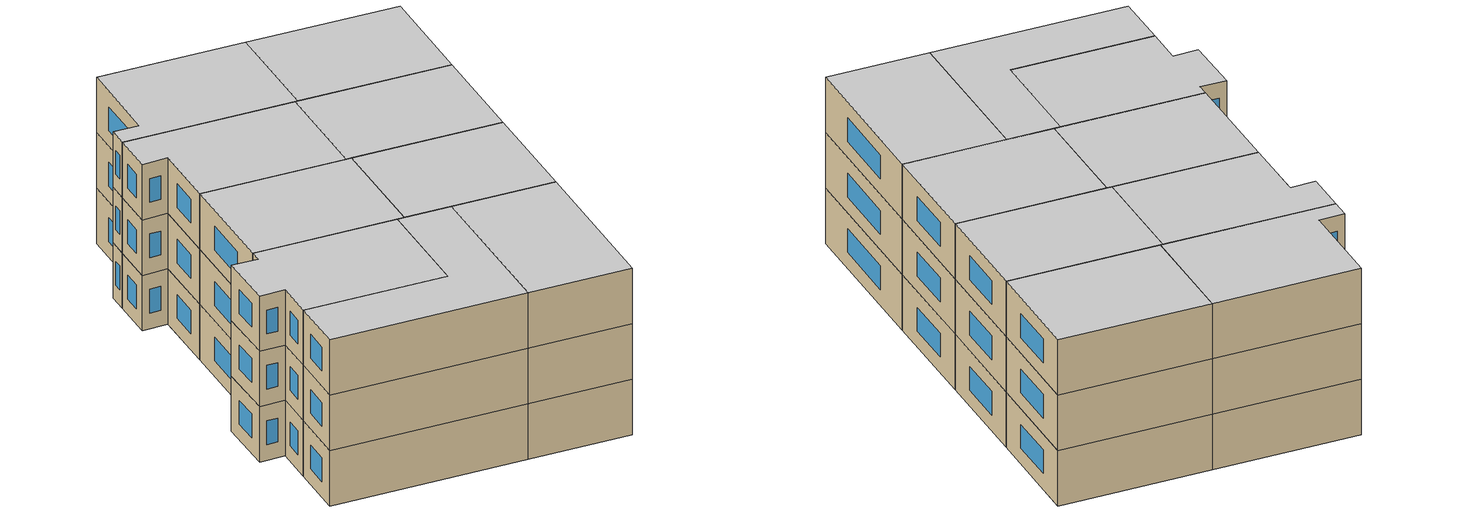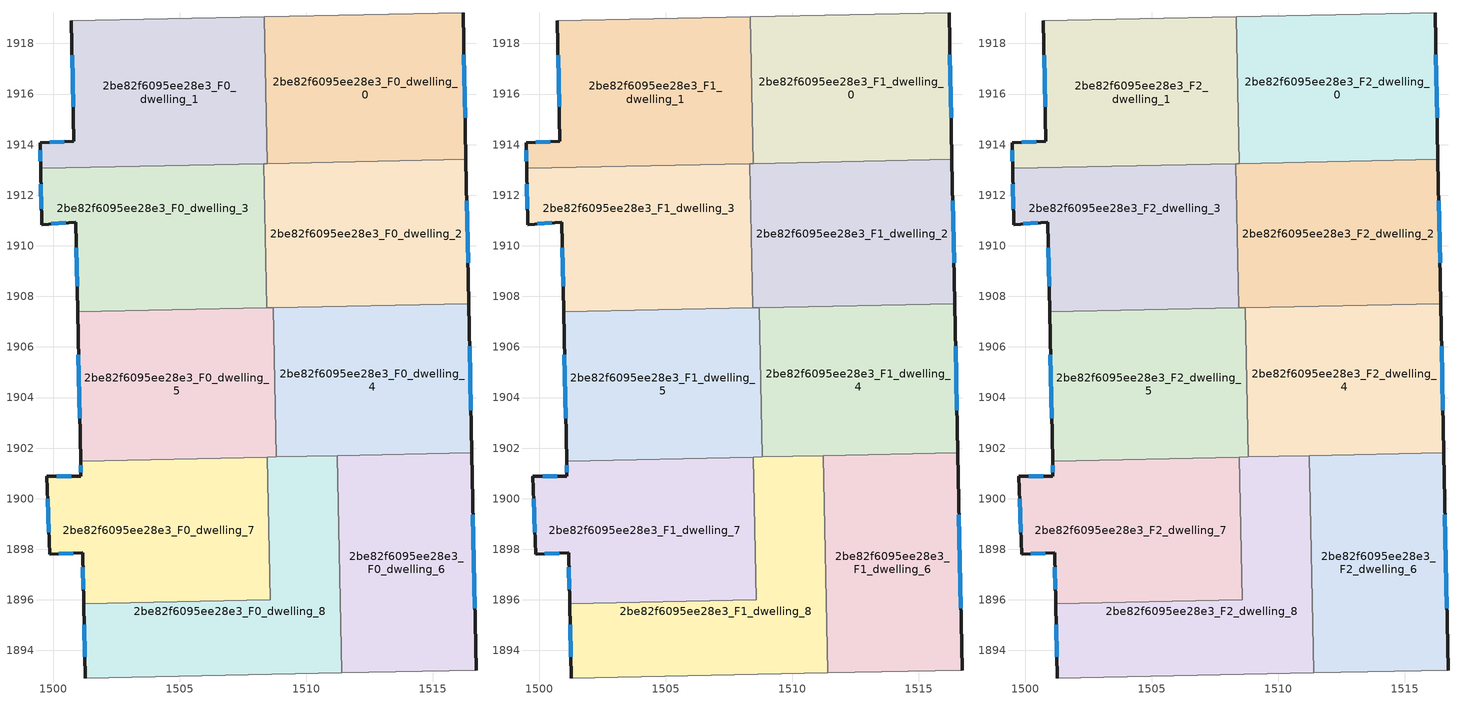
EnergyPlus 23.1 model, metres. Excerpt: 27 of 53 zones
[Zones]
2be82f6095ee28e3_F0_dwelling_0
 floor ground (EU_floor_Construction): 1516.21,1919.21 1516.32,1913.41 1508.46,1913.25 1508.34,1919.05 z0
 wall outside (EU_wall_Construction): 1516.32,1913.41 1516.21,1919.21 z0:3
 wall to 2be82f6095ee28e3_F0_dwelling_1 (EU_wall_Construction): 1508.34,1919.05 1508.46,1913.25 z0:3
 wall adiabatic (EU_wall_Construction): 1516.21,1919.21 1508.34,1919.05 z0:3
 wall to 2be82f6095ee28e3_F0_dwelling_2 (EU_wall_Construction): 1508.46,1913.25 1516.32,1913.41 z0:3
 window (EU_Window_Construction): 1516.29,1915.07 1516.24,1917.56 z0.86:2.14
2be82f6095ee28e3_F0_dwelling_1
 floor ground (EU_floor_Construction): 1508.34,1919.05 1508.46,1913.25 1499.5,1913.06 1499.48,1914.08 1500.82,1914.13 1500.72,1918.89 z0
 wall outside (EU_wall_Construction): 1500.72,1918.89 1500.82,1914.13 1499.48,1914.08 1499.5,1913.06 z0:3
 wall adiabatic (EU_wall_Construction): 1508.34,1919.05 1500.72,1918.89 z0:3
 wall to 2be82f6095ee28e3_F0_dwelling_3 (EU_wall_Construction): 1499.5,1913.06 1508.32,1913.25 z0:3
 wall to 2be82f6095ee28e3_F0_dwelling_2 (EU_wall_Construction): 1508.32,1913.25 1508.46,1913.25 z0:3
 window (EU_Window_Construction): 1500.75,1917.53 1500.79,1915.49 / 1499.48,1913.79 1499.49,1913.35 / 1500.44,1914.11 1499.86,1914.09 z0.86:2.14
2be82f6095ee28e3_F0_dwelling_2
 floor ground (EU_floor_Construction): 1516.32,1913.41 1516.43,1907.71 1508.44,1907.54 1508.32,1913.25 z0
 wall outside (EU_wall_Construction): 1516.43,1907.71 1516.32,1913.41 z0:3
 wall to 2be82f6095ee28e3_F0_dwelling_3 (EU_wall_Construction): 1508.32,1913.25 1508.44,1907.54 z0:3
 wall to 2be82f6095ee28e3_F0_dwelling_4 (EU_wall_Construction): 1508.69,1907.55 1516.43,1907.71 z0:3
 wall to 2be82f6095ee28e3_F0_dwelling_5 (EU_wall_Construction): 1508.44,1907.54 1508.69,1907.55 z0:3
 window (EU_Window_Construction): 1516.4,1909.34 1516.35,1911.78 z0.86:2.14
2be82f6095ee28e3_F0_dwelling_3
 floor ground (EU_floor_Construction): 1508.32,1913.25 1508.44,1907.54 1500.96,1907.39 1500.89,1910.93 1499.54,1910.83 1499.5,1913.06 z0
 wall outside (EU_wall_Construction): 1499.5,1913.06 1499.54,1910.83 1500.89,1910.93 1500.96,1907.39 z0:3
 wall to 2be82f6095ee28e3_F0_dwelling_5 (EU_wall_Construction): 1500.96,1907.39 1508.44,1907.54 z0:3
 window (EU_Window_Construction): 1500.91,1909.92 1500.94,1908.4 / 1499.93,1910.86 1500.5,1910.9 / 1499.51,1912.43 1499.53,1911.47 z0.86:2.14
2be82f6095ee28e3_F0_dwelling_4
 floor ground (EU_floor_Construction): 1516.43,1907.71 1516.55,1901.81 1508.82,1901.65 1508.7,1907.55 z0
 wall outside (EU_wall_Construction): 1516.55,1901.81 1516.43,1907.71 z0:3
 wall to 2be82f6095ee28e3_F0_dwelling_5 (EU_wall_Construction): 1508.7,1907.55 1508.82,1901.65 z0:3
 wall to 2be82f6095ee28e3_F0_dwelling_6 (EU_wall_Construction): 1511.23,1901.7 1516.55,1901.81 z0:3
 wall to 2be82f6095ee28e3_F0_dwelling_8 (EU_wall_Construction): 1508.82,1901.65 1511.23,1901.7 z0:3
 window (EU_Window_Construction): 1516.51,1903.5 1516.46,1906.02 z0.86:2.14
2be82f6095ee28e3_F0_dwelling_5
 floor ground (EU_floor_Construction): 1508.7,1907.55 1508.82,1901.65 1501.08,1901.49 1500.96,1907.39 z0
 wall outside (EU_wall_Construction): 1500.96,1907.39 1501.08,1901.49 z0:3
 wall to 2be82f6095ee28e3_F0_dwelling_7 (EU_wall_Construction): 1501.08,1901.49 1508.46,1901.64 z0:3
 wall to 2be82f6095ee28e3_F0_dwelling_8 (EU_wall_Construction): 1508.46,1901.64 1508.82,1901.65 z0:3
 window (EU_Window_Construction): 1501,1905.7 1501.05,1903.17 z0.86:2.14
2be82f6095ee28e3_F0_dwelling_6
 floor ground (EU_floor_Construction): 1516.55,1901.81 1516.72,1893.22 1511.41,1893.11 1511.23,1901.7 z0
 wall outside (EU_wall_Construction): 1516.72,1893.22 1516.55,1901.81 z0:3
 wall adiabatic (EU_wall_Construction): 1511.41,1893.11 1516.72,1893.22 z0:3
 wall to 2be82f6095ee28e3_F0_dwelling_8 (EU_wall_Construction): 1511.23,1901.7 1511.41,1893.11 z0:3
 window (EU_Window_Construction): 1516.67,1895.68 1516.6,1899.36 z0.86:2.14
2be82f6095ee28e3_F0_dwelling_7
 floor ground (EU_floor_Construction): 1508.46,1901.64 1508.57,1896.01 1501.2,1895.85 1501.16,1897.87 1499.85,1897.8 1499.75,1900.88 1501.1,1900.88 1501.08,1901.49 z0
 wall outside (EU_wall_Construction): 1501.08,1901.49 1501.1,1900.88 1499.75,1900.88 1499.85,1897.8 1501.16,1897.87 1501.2,1895.85 z0:3
 wall to 2be82f6095ee28e3_F0_dwelling_8 (EU_wall_Construction): 1501.2,1895.85 1508.57,1896.01 1508.46,1901.64 z0:3
 window (EU_Window_Construction): 1501.17,1897.29 1501.19,1896.43 / 1500.23,1897.82 1500.79,1897.85 / 1499.78,1900 1499.82,1898.68 / 1500.71,1900.88 1500.13,1900.88 / 1501.09,1901.32 1501.09,1901.05 z0.86:2.14
2be82f6095ee28e3_F0_dwelling_8
 floor ground (EU_floor_Construction): 1511.23,1901.7 1511.41,1893.11 1501.26,1892.9 1501.2,1895.85 1508.57,1896.01 1508.46,1901.64 z0
 wall outside (EU_wall_Construction): 1501.2,1895.85 1501.26,1892.9 z0:3
 wall adiabatic (EU_wall_Construction): 1501.26,1892.9 1511.41,1893.11 z0:3
 window (EU_Window_Construction): 1501.22,1895.01 1501.25,1893.75 z0.86:2.14
2be82f6095ee28e3_F1_dwelling_0
 floor to 2be82f6095ee28e3_F0_dwelling_0 (EU_floor_Construction): 1516.21,1919.21 1516.32,1913.41 1508.46,1913.25 1508.34,1919.05 z3
 wall outside (EU_wall_Construction): 1516.32,1913.41 1516.21,1919.21 z3:6
 wall to 2be82f6095ee28e3_F1_dwelling_1 (EU_wall_Construction): 1508.34,1919.05 1508.46,1913.25 z3:6
 wall adiabatic (EU_wall_Construction): 1516.21,1919.21 1508.34,1919.05 z3:6
 wall to 2be82f6095ee28e3_F1_dwelling_2 (EU_wall_Construction): 1508.46,1913.25 1516.32,1913.41 z3:6
 window (EU_Window_Construction): 1516.29,1915.07 1516.24,1917.56 z3.86:5.14
2be82f6095ee28e3_F1_dwelling_1
 floor to 2be82f6095ee28e3_F0_dwelling_1 (EU_floor_Construction): 1508.34,1919.05 1508.46,1913.25 1499.5,1913.06 1499.48,1914.08 1500.82,1914.13 1500.72,1918.89 z3
 wall outside (EU_wall_Construction): 1500.72,1918.89 1500.82,1914.13 1499.48,1914.08 1499.5,1913.06 z3:6
 wall adiabatic (EU_wall_Construction): 1508.34,1919.05 1500.72,1918.89 z3:6
 wall to 2be82f6095ee28e3_F1_dwelling_3 (EU_wall_Construction): 1499.5,1913.06 1508.32,1913.25 z3:6
 wall to 2be82f6095ee28e3_F1_dwelling_2 (EU_wall_Construction): 1508.32,1913.25 1508.46,1913.25 z3:6
 window (EU_Window_Construction): 1500.75,1917.53 1500.79,1915.49 / 1499.48,1913.79 1499.49,1913.35 / 1500.44,1914.11 1499.86,1914.09 z3.86:5.14
2be82f6095ee28e3_F1_dwelling_2
 floor to 2be82f6095ee28e3_F0_dwelling_2 (EU_floor_Construction): 1516.32,1913.41 1516.43,1907.71 1508.44,1907.54 1508.32,1913.25 z3
 wall outside (EU_wall_Construction): 1516.43,1907.71 1516.32,1913.41 z3:6
 wall to 2be82f6095ee28e3_F1_dwelling_3 (EU_wall_Construction): 1508.32,1913.25 1508.44,1907.54 z3:6
 wall to 2be82f6095ee28e3_F1_dwelling_4 (EU_wall_Construction): 1508.69,1907.55 1516.43,1907.71 z3:6
 wall to 2be82f6095ee28e3_F1_dwelling_5 (EU_wall_Construction): 1508.44,1907.54 1508.69,1907.55 z3:6
 window (EU_Window_Construction): 1516.4,1909.34 1516.35,1911.78 z3.86:5.14
2be82f6095ee28e3_F1_dwelling_3
 floor to 2be82f6095ee28e3_F0_dwelling_3 (EU_floor_Construction): 1508.32,1913.25 1508.44,1907.54 1500.96,1907.39 1500.89,1910.93 1499.54,1910.83 1499.5,1913.06 z3
 wall outside (EU_wall_Construction): 1499.5,1913.06 1499.54,1910.83 1500.89,1910.93 1500.96,1907.39 z3:6
 wall to 2be82f6095ee28e3_F1_dwelling_5 (EU_wall_Construction): 1500.96,1907.39 1508.44,1907.54 z3:6
 window (EU_Window_Construction): 1500.91,1909.92 1500.94,1908.4 / 1499.93,1910.86 1500.5,1910.9 / 1499.51,1912.43 1499.53,1911.47 z3.86:5.14
2be82f6095ee28e3_F1_dwelling_4
 floor to 2be82f6095ee28e3_F0_dwelling_4 (EU_floor_Construction): 1516.43,1907.71 1516.55,1901.81 1508.82,1901.65 1508.7,1907.55 z3
 wall outside (EU_wall_Construction): 1516.55,1901.81 1516.43,1907.71 z3:6
 wall to 2be82f6095ee28e3_F1_dwelling_5 (EU_wall_Construction): 1508.7,1907.55 1508.82,1901.65 z3:6
 wall to 2be82f6095ee28e3_F1_dwelling_6 (EU_wall_Construction): 1511.23,1901.7 1516.55,1901.81 z3:6
 wall to 2be82f6095ee28e3_F1_dwelling_8 (EU_wall_Construction): 1508.82,1901.65 1511.23,1901.7 z3:6
 window (EU_Window_Construction): 1516.51,1903.5 1516.46,1906.02 z3.86:5.14
2be82f6095ee28e3_F1_dwelling_5
 floor to 2be82f6095ee28e3_F0_dwelling_5 (EU_floor_Construction): 1508.7,1907.55 1508.82,1901.65 1501.08,1901.49 1500.96,1907.39 z3
 wall outside (EU_wall_Construction): 1500.96,1907.39 1501.08,1901.49 z3:6
 wall to 2be82f6095ee28e3_F1_dwelling_7 (EU_wall_Construction): 1501.08,1901.49 1508.46,1901.64 z3:6
 wall to 2be82f6095ee28e3_F1_dwelling_8 (EU_wall_Construction): 1508.46,1901.64 1508.82,1901.65 z3:6
 window (EU_Window_Construction): 1501,1905.7 1501.05,1903.17 z3.86:5.14
2be82f6095ee28e3_F1_dwelling_6
 floor to 2be82f6095ee28e3_F0_dwelling_6 (EU_floor_Construction): 1516.55,1901.81 1516.72,1893.22 1511.41,1893.11 1511.23,1901.7 z3
 wall outside (EU_wall_Construction): 1516.72,1893.22 1516.55,1901.81 z3:6
 wall adiabatic (EU_wall_Construction): 1511.41,1893.11 1516.72,1893.22 z3:6
 wall to 2be82f6095ee28e3_F1_dwelling_8 (EU_wall_Construction): 1511.23,1901.7 1511.41,1893.11 z3:6
 window (EU_Window_Construction): 1516.67,1895.68 1516.6,1899.36 z3.86:5.14
2be82f6095ee28e3_F1_dwelling_7
 floor to 2be82f6095ee28e3_F0_dwelling_7 (EU_floor_Construction): 1508.46,1901.64 1508.57,1896.01 1501.2,1895.85 1501.16,1897.87 1499.85,1897.8 1499.75,1900.88 1501.1,1900.88 1501.08,1901.49 z3
 wall outside (EU_wall_Construction): 1501.08,1901.49 1501.1,1900.88 1499.75,1900.88 1499.85,1897.8 1501.16,1897.87 1501.2,1895.85 z3:6
 wall to 2be82f6095ee28e3_F1_dwelling_8 (EU_wall_Construction): 1501.2,1895.85 1508.57,1896.01 1508.46,1901.64 z3:6
 window (EU_Window_Construction): 1501.17,1897.29 1501.19,1896.43 / 1500.23,1897.82 1500.79,1897.85 / 1499.78,1900 1499.82,1898.68 / 1500.71,1900.88 1500.13,1900.88 / 1501.09,1901.32 1501.09,1901.05 z3.86:5.14
2be82f6095ee28e3_F1_dwelling_8
 floor to 2be82f6095ee28e3_F0_dwelling_8 (EU_floor_Construction): 1511.23,1901.7 1511.41,1893.11 1501.26,1892.9 1501.2,1895.85 1508.57,1896.01 1508.46,1901.64 z3
 wall outside (EU_wall_Construction): 1501.2,1895.85 1501.26,1892.9 z3:6
 wall adiabatic (EU_wall_Construction): 1501.26,1892.9 1511.41,1893.11 z3:6
 window (EU_Window_Construction): 1501.22,1895.01 1501.25,1893.75 z3.86:5.14
2be82f6095ee28e3_F2_dwelling_0
 floor to 2be82f6095ee28e3_F1_dwelling_0 (EU_floor_Construction): 1516.21,1919.21 1516.32,1913.41 1508.46,1913.25 1508.34,1919.05 z6
 wall outside (EU_wall_Construction): 1516.32,1913.41 1516.21,1919.21 z6:9
 wall to 2be82f6095ee28e3_F2_dwelling_1 (EU_wall_Construction): 1508.34,1919.05 1508.46,1913.25 z6:9
 wall adiabatic (EU_wall_Construction): 1516.21,1919.21 1508.34,1919.05 z6:9
 wall to 2be82f6095ee28e3_F2_dwelling_2 (EU_wall_Construction): 1508.46,1913.25 1516.32,1913.41 z6:9
 window (EU_Window_Construction): 1516.29,1915.07 1516.24,1917.56 z6.86:8.14
 ceiling to 2be82f6095ee28e3_F3_dwelling_0 (EU_floor_Construction): 1516.32,1913.41 1516.21,1919.21 1508.34,1919.05 1508.46,1913.25 z9
2be82f6095ee28e3_F2_dwelling_1
 floor to 2be82f6095ee28e3_F1_dwelling_1 (EU_floor_Construction): 1508.34,1919.05 1508.46,1913.25 1499.5,1913.06 1499.48,1914.08 1500.82,1914.13 1500.72,1918.89 z6
 wall outside (EU_wall_Construction): 1500.72,1918.89 1500.82,1914.13 1499.48,1914.08 1499.5,1913.06 z6:9
 wall adiabatic (EU_wall_Construction): 1508.34,1919.05 1500.72,1918.89 z6:9
 wall to 2be82f6095ee28e3_F2_dwelling_3 (EU_wall_Construction): 1499.5,1913.06 1508.32,1913.25 z6:9
 wall to 2be82f6095ee28e3_F2_dwelling_2 (EU_wall_Construction): 1508.32,1913.25 1508.46,1913.25 z6:9
 window (EU_Window_Construction): 1500.75,1917.53 1500.79,1915.49 / 1499.48,1913.79 1499.49,1913.35 / 1500.44,1914.11 1499.86,1914.09 z6.86:8.14
 ceiling to 2be82f6095ee28e3_F3_dwelling_1 (EU_floor_Construction): 1508.46,1913.25 1508.34,1919.05 1500.72,1918.89 1500.82,1914.13 1499.48,1914.08 1499.5,1913.06 z9
2be82f6095ee28e3_F2_dwelling_2
 floor to 2be82f6095ee28e3_F1_dwelling_2 (EU_floor_Construction): 1516.32,1913.41 1516.43,1907.71 1508.44,1907.54 1508.32,1913.25 z6
 wall outside (EU_wall_Construction): 1516.43,1907.71 1516.32,1913.41 z6:9
 wall to 2be82f6095ee28e3_F2_dwelling_3 (EU_wall_Construction): 1508.32,1913.25 1508.44,1907.54 z6:9
 wall to 2be82f6095ee28e3_F2_dwelling_4 (EU_wall_Construction): 1508.69,1907.55 1516.43,1907.71 z6:9
 wall to 2be82f6095ee28e3_F2_dwelling_5 (EU_wall_Construction): 1508.44,1907.54 1508.69,1907.55 z6:9
 window (EU_Window_Construction): 1516.4,1909.34 1516.35,1911.78 z6.86:8.14
 ceiling to 2be82f6095ee28e3_F3_dwelling_2 (EU_floor_Construction): 1516.43,1907.71 1516.32,1913.41 1508.32,1913.25 1508.44,1907.54 z9
2be82f6095ee28e3_F2_dwelling_3
 floor to 2be82f6095ee28e3_F1_dwelling_3 (EU_floor_Construction): 1508.32,1913.25 1508.44,1907.54 1500.96,1907.39 1500.89,1910.93 1499.54,1910.83 1499.5,1913.06 z6
 wall outside (EU_wall_Construction): 1499.5,1913.06 1499.54,1910.83 1500.89,1910.93 1500.96,1907.39 z6:9
 wall to 2be82f6095ee28e3_F2_dwelling_5 (EU_wall_Construction): 1500.96,1907.39 1508.44,1907.54 z6:9
 window (EU_Window_Construction): 1500.91,1909.92 1500.94,1908.4 / 1499.93,1910.86 1500.5,1910.9 / 1499.51,1912.43 1499.53,1911.47 z6.86:8.14
 ceiling to 2be82f6095ee28e3_F3_dwelling_3 (EU_floor_Construction): 1508.44,1907.54 1508.32,1913.25 1499.5,1913.06 1499.54,1910.83 1500.89,1910.93 1500.96,1907.39 z9
2be82f6095ee28e3_F2_dwelling_4
 floor to 2be82f6095ee28e3_F1_dwelling_4 (EU_floor_Construction): 1516.43,1907.71 1516.55,1901.81 1508.82,1901.65 1508.7,1907.55 z6
 wall outside (EU_wall_Construction): 1516.55,1901.81 1516.43,1907.71 z6:9
 wall to 2be82f6095ee28e3_F2_dwelling_5 (EU_wall_Construction): 1508.7,1907.55 1508.82,1901.65 z6:9
 wall to 2be82f6095ee28e3_F2_dwelling_6 (EU_wall_Construction): 1511.23,1901.7 1516.55,1901.81 z6:9
 wall to 2be82f6095ee28e3_F2_dwelling_8 (EU_wall_Construction): 1508.82,1901.65 1511.23,1901.7 z6:9
 window (EU_Window_Construction): 1516.51,1903.5 1516.46,1906.02 z6.86:8.14
 ceiling to 2be82f6095ee28e3_F3_dwelling_4 (EU_floor_Construction): 1516.55,1901.81 1516.43,1907.71 1508.7,1907.55 1508.82,1901.65 z9
2be82f6095ee28e3_F2_dwelling_5
 floor to 2be82f6095ee28e3_F1_dwelling_5 (EU_floor_Construction): 1508.7,1907.55 1508.82,1901.65 1501.08,1901.49 1500.96,1907.39 z6
 wall outside (EU_wall_Construction): 1500.96,1907.39 1501.08,1901.49 z6:9
 wall to 2be82f6095ee28e3_F2_dwelling_7 (EU_wall_Construction): 1501.08,1901.49 1508.46,1901.64 z6:9
 wall to 2be82f6095ee28e3_F2_dwelling_8 (EU_wall_Construction): 1508.46,1901.64 1508.82,1901.65 z6:9
 window (EU_Window_Construction): 1501,1905.7 1501.05,1903.17 z6.86:8.14
 ceiling to 2be82f6095ee28e3_F3_dwelling_5 (EU_floor_Construction): 1508.82,1901.65 1508.7,1907.55 1500.96,1907.39 1501.08,1901.49 z9
2be82f6095ee28e3_F2_dwelling_6
 floor to 2be82f6095ee28e3_F1_dwelling_6 (EU_floor_Construction): 1516.55,1901.81 1516.72,1893.22 1511.41,1893.11 1511.23,1901.7 z6
 wall outside (EU_wall_Construction): 1516.72,1893.22 1516.55,1901.81 z6:9
 wall adiabatic (EU_wall_Construction): 1511.41,1893.11 1516.72,1893.22 z6:9
 wall to 2be82f6095ee28e3_F2_dwelling_8 (EU_wall_Construction): 1511.23,1901.7 1511.41,1893.11 z6:9
 window (EU_Window_Construction): 1516.67,1895.68 1516.6,1899.36 z6.86:8.14
 ceiling to 2be82f6095ee28e3_F3_dwelling_6 (EU_floor_Construction): 1516.72,1893.22 1516.55,1901.81 1511.23,1901.7 1511.41,1893.11 z9
2be82f6095ee28e3_F2_dwelling_7
 floor to 2be82f6095ee28e3_F1_dwelling_7 (EU_floor_Construction): 1508.46,1901.64 1508.57,1896.01 1501.2,1895.85 1501.16,1897.87 1499.85,1897.8 1499.75,1900.88 1501.1,1900.88 1501.08,1901.49 z6
 wall outside (EU_wall_Construction): 1501.08,1901.49 1501.1,1900.88 1499.75,1900.88 1499.85,1897.8 1501.16,1897.87 1501.2,1895.85 z6:9
 wall to 2be82f6095ee28e3_F2_dwelling_8 (EU_wall_Construction): 1501.2,1895.85 1508.57,1896.01 1508.46,1901.64 z6:9
 window (EU_Window_Construction): 1501.17,1897.29 1501.19,1896.43 / 1500.23,1897.82 1500.79,1897.85 / 1499.78,1900 1499.82,1898.68 / 1500.71,1900.88 1500.13,1900.88 / 1501.09,1901.32 1501.09,1901.05 z6.86:8.14
 ceiling to 2be82f6095ee28e3_F3_dwelling_7 (EU_floor_Construction): 1508.57,1896.01 1508.46,1901.64 1501.08,1901.49 1501.1,1900.88 1499.75,1900.88 1499.85,1897.8 1501.16,1897.87 1501.2,1895.85 z9
2be82f6095ee28e3_F2_dwelling_8
 floor to 2be82f6095ee28e3_F1_dwelling_8 (EU_floor_Construction): 1511.23,1901.7 1511.41,1893.11 1501.26,1892.9 1501.2,1895.85 1508.57,1896.01 1508.46,1901.64 z6
 wall outside (EU_wall_Construction): 1501.2,1895.85 1501.26,1892.9 z6:9
 wall adiabatic (EU_wall_Construction): 1501.26,1892.9 1511.41,1893.11 z6:9
 window (EU_Window_Construction): 1501.22,1895.01 1501.25,1893.75 z6.86:8.14
 ceiling to 2be82f6095ee28e3_F3_dwelling_8 (EU_floor_Construction): 1511.41,1893.11 1511.23,1901.7 1508.46,1901.64 1508.57,1896.01 1501.2,1895.85 1501.26,1892.9 z9
[Building]
EU S2 Campaign: North Axis=0; Terrain=City; Solar Distribution=FullExterior
[Site:Location]
Helsinki-Vantaa.AP: Latitude=60.317; Longitude=24.963; Time Zone=2; Elevation=54.6
[SizingPeriod:WeatherFileDays]
AnnualSizingPeriod: Begin Month=1; Begin Day of Month=1; End Month=12; End Day of Month=31; Day of Week for Start Day=Monday; Use Weather File Daylight Saving Period=No; Use Weather File Rain and Snow Indicators=No
[MATERIAL]
EU_InternalMass_Material: Roughness=MediumRough; Thickness=0.1; Conductivity=1; Density=1800; Specific Heat=900; Thermal Absorptance=0.9; Solar Absorptance=0.7; Visible Absorptance=0.7
[MATERIAL:NOMASS] Roughness=MediumRough; Thermal Absorptance=0.9; Solar Absorptance=0.7; Visible Absorptance=0.7
Name | Thermal Resistance
EU_wall_NoMass | 1.10183
EU_floor_NoMass | 1.70606
[WINDOWMATERIAL:SIMPLEGLAZINGSYSTEM]
EU_Window_SimpleGlazing: UFactor=3.11035; Solar Heat Gain Coefficient=0.8; Visible Transmittance=0.8
[CONSTRUCTION]
EU_wall_Construction: EU_wall_NoMass
EU_floor_Construction: EU_floor_NoMass
EU_Window_Construction: EU_Window_SimpleGlazing
EU_InternalMass_Construction: EU_InternalMass_Material
[ZONE] Type=1; Multiplier=1; Ceiling Height=autocalculate; Floor Area=autocalculate; Part of Total Floor Area=Yes
Name | Volume
2be82f6095ee28e3_F0_dwelling_0; 2be82f6095ee28e3_F1_dwelling_0; 2be82f6095ee28e3_F2_dwelling_0 | 136.835
2be82f6095ee28e3_F0_dwelling_1; 2be82f6095ee28e3_F1_dwelling_1; 2be82f6095ee28e3_F2_dwelling_1; 2be82f6095ee28e3_F0_dwelling_4; 2be82f6095ee28e3_F1_dwelling_4; 2be82f6095ee28e3_F2_dwelling_4 | 136.838
2be82f6095ee28e3_F0_dwelling_2; 2be82f6095ee28e3_F1_dwelling_2; 2be82f6095ee28e3_F2_dwelling_2 | 136.882
2be82f6095ee28e3_F0_dwelling_3; 2be82f6095ee28e3_F1_dwelling_3; 2be82f6095ee28e3_F2_dwelling_3 | 136.864
2be82f6095ee28e3_F0_dwelling_5; 2be82f6095ee28e3_F1_dwelling_5; 2be82f6095ee28e3_F2_dwelling_5 | 136.848
2be82f6095ee28e3_F0_dwelling_6; 2be82f6095ee28e3_F1_dwelling_6; 2be82f6095ee28e3_F2_dwelling_6 | 136.852
2be82f6095ee28e3_F0_dwelling_7; 2be82f6095ee28e3_F1_dwelling_7; 2be82f6095ee28e3_F2_dwelling_7 | 136.857
2be82f6095ee28e3_F0_dwelling_8; 2be82f6095ee28e3_F1_dwelling_8; 2be82f6095ee28e3_F2_dwelling_8 | 136.855
[INTERNALMASS] Construction=EU_InternalMass_Construction
Name | Zone or ZoneList | Surface Area
2be82f6095ee28e3_F0_dwelling_0_EU_InternalMass | 2be82f6095ee28e3_F0_dwelling_0 | 45.6126
2be82f6095ee28e3_F0_dwelling_1_EU_InternalMass | 2be82f6095ee28e3_F0_dwelling_1 | 45.6132
2be82f6095ee28e3_F0_dwelling_2_EU_InternalMass | 2be82f6095ee28e3_F0_dwelling_2 | 45.6269
2be82f6095ee28e3_F0_dwelling_3_EU_InternalMass | 2be82f6095ee28e3_F0_dwelling_3 | 45.6222
2be82f6095ee28e3_F0_dwelling_4_EU_InternalMass | 2be82f6095ee28e3_F0_dwelling_4 | 45.6145
2be82f6095ee28e3_F0_dwelling_5_EU_InternalMass | 2be82f6095ee28e3_F0_dwelling_5 | 45.6164
2be82f6095ee28e3_F0_dwelling_6_EU_InternalMass | 2be82f6095ee28e3_F0_dwelling_6 | 45.6192
2be82f6095ee28e3_F0_dwelling_7_EU_InternalMass | 2be82f6095ee28e3_F0_dwelling_7 | 45.6191
2be82f6095ee28e3_F0_dwelling_8_EU_InternalMass | 2be82f6095ee28e3_F0_dwelling_8 | 45.6183
2be82f6095ee28e3_F1_dwelling_0_EU_InternalMass | 2be82f6095ee28e3_F1_dwelling_0 | 45.6126
2be82f6095ee28e3_F1_dwelling_1_EU_InternalMass | 2be82f6095ee28e3_F1_dwelling_1 | 45.6132
2be82f6095ee28e3_F1_dwelling_2_EU_InternalMass | 2be82f6095ee28e3_F1_dwelling_2 | 45.6269
2be82f6095ee28e3_F1_dwelling_3_EU_InternalMass | 2be82f6095ee28e3_F1_dwelling_3 | 45.6222
2be82f6095ee28e3_F1_dwelling_4_EU_InternalMass | 2be82f6095ee28e3_F1_dwelling_4 | 45.6145
2be82f6095ee28e3_F1_dwelling_5_EU_InternalMass | 2be82f6095ee28e3_F1_dwelling_5 | 45.6164
2be82f6095ee28e3_F1_dwelling_6_EU_InternalMass | 2be82f6095ee28e3_F1_dwelling_6 | 45.6192
2be82f6095ee28e3_F1_dwelling_7_EU_InternalMass | 2be82f6095ee28e3_F1_dwelling_7 | 45.6191
2be82f6095ee28e3_F1_dwelling_8_EU_InternalMass | 2be82f6095ee28e3_F1_dwelling_8 | 45.6183
2be82f6095ee28e3_F2_dwelling_0_EU_InternalMass | 2be82f6095ee28e3_F2_dwelling_0 | 45.6126
2be82f6095ee28e3_F2_dwelling_1_EU_InternalMass | 2be82f6095ee28e3_F2_dwelling_1 | 45.6132
2be82f6095ee28e3_F2_dwelling_2_EU_InternalMass | 2be82f6095ee28e3_F2_dwelling_2 | 45.6269
2be82f6095ee28e3_F2_dwelling_3_EU_InternalMass | 2be82f6095ee28e3_F2_dwelling_3 | 45.6222
2be82f6095ee28e3_F2_dwelling_4_EU_InternalMass | 2be82f6095ee28e3_F2_dwelling_4 | 45.6145
2be82f6095ee28e3_F2_dwelling_5_EU_InternalMass | 2be82f6095ee28e3_F2_dwelling_5 | 45.6164
2be82f6095ee28e3_F2_dwelling_6_EU_InternalMass | 2be82f6095ee28e3_F2_dwelling_6 | 45.6192
2be82f6095ee28e3_F2_dwelling_7_EU_InternalMass | 2be82f6095ee28e3_F2_dwelling_7 | 45.6191
2be82f6095ee28e3_F2_dwelling_8_EU_InternalMass | 2be82f6095ee28e3_F2_dwelling_8 | 45.6183
[OTHEREQUIPMENT] Fuel Type=Electricity; Design Level Calculation Method=Watts/Area; Power per Zone Floor Area=1; Fraction Latent=0; Fraction Radiant=0; Fraction Lost=0; Carbon Dioxide Generation Rate=0; EndUse Subcategory=EU_Step8_InternalGains
Name | Zone or ZoneList or Space or SpaceList | Schedule
EU_Step8_InternalGain_2be82f6095ee28e3_F0_dwelling_0_f000 | 2be82f6095ee28e3_F0_dwelling_0 | EU_Step8_GainSchedule_2be82f6095ee28e3_F0_dwelling_0_f000
EU_Step8_InternalGain_2be82f6095ee28e3_F0_dwelling_1_f000 | 2be82f6095ee28e3_F0_dwelling_1 | EU_Step8_GainSchedule_2be82f6095ee28e3_F0_dwelling_1_f000
EU_Step8_InternalGain_2be82f6095ee28e3_F0_dwelling_2_f000 | 2be82f6095ee28e3_F0_dwelling_2 | EU_Step8_GainSchedule_2be82f6095ee28e3_F0_dwelling_2_f000
EU_Step8_InternalGain_2be82f6095ee28e3_F0_dwelling_3_f000 | 2be82f6095ee28e3_F0_dwelling_3 | EU_Step8_GainSchedule_2be82f6095ee28e3_F0_dwelling_3_f000
EU_Step8_InternalGain_2be82f6095ee28e3_F0_dwelling_4_f000 | 2be82f6095ee28e3_F0_dwelling_4 | EU_Step8_GainSchedule_2be82f6095ee28e3_F0_dwelling_4_f000
EU_Step8_InternalGain_2be82f6095ee28e3_F0_dwelling_5_f000 | 2be82f6095ee28e3_F0_dwelling_5 | EU_Step8_GainSchedule_2be82f6095ee28e3_F0_dwelling_5_f000
EU_Step8_InternalGain_2be82f6095ee28e3_F0_dwelling_6_f000 | 2be82f6095ee28e3_F0_dwelling_6 | EU_Step8_GainSchedule_2be82f6095ee28e3_F0_dwelling_6_f000
EU_Step8_InternalGain_2be82f6095ee28e3_F0_dwelling_7_f000 | 2be82f6095ee28e3_F0_dwelling_7 | EU_Step8_GainSchedule_2be82f6095ee28e3_F0_dwelling_7_f000
EU_Step8_InternalGain_2be82f6095ee28e3_F0_dwelling_8_f000 | 2be82f6095ee28e3_F0_dwelling_8 | EU_Step8_GainSchedule_2be82f6095ee28e3_F0_dwelling_8_f000
EU_Step8_InternalGain_2be82f6095ee28e3_F1_dwelling_0_f000 | 2be82f6095ee28e3_F1_dwelling_0 | EU_Step8_GainSchedule_2be82f6095ee28e3_F1_dwelling_0_f000
EU_Step8_InternalGain_2be82f6095ee28e3_F1_dwelling_1_f000 | 2be82f6095ee28e3_F1_dwelling_1 | EU_Step8_GainSchedule_2be82f6095ee28e3_F1_dwelling_1_f000
EU_Step8_InternalGain_2be82f6095ee28e3_F1_dwelling_2_f000 | 2be82f6095ee28e3_F1_dwelling_2 | EU_Step8_GainSchedule_2be82f6095ee28e3_F1_dwelling_2_f000
EU_Step8_InternalGain_2be82f6095ee28e3_F1_dwelling_3_f000 | 2be82f6095ee28e3_F1_dwelling_3 | EU_Step8_GainSchedule_2be82f6095ee28e3_F1_dwelling_3_f000
EU_Step8_InternalGain_2be82f6095ee28e3_F1_dwelling_4_f000 | 2be82f6095ee28e3_F1_dwelling_4 | EU_Step8_GainSchedule_2be82f6095ee28e3_F1_dwelling_4_f000
EU_Step8_InternalGain_2be82f6095ee28e3_F1_dwelling_5_f000 | 2be82f6095ee28e3_F1_dwelling_5 | EU_Step8_GainSchedule_2be82f6095ee28e3_F1_dwelling_5_f000
EU_Step8_InternalGain_2be82f6095ee28e3_F1_dwelling_6_f000 | 2be82f6095ee28e3_F1_dwelling_6 | EU_Step8_GainSchedule_2be82f6095ee28e3_F1_dwelling_6_f000
EU_Step8_InternalGain_2be82f6095ee28e3_F1_dwelling_7_f000 | 2be82f6095ee28e3_F1_dwelling_7 | EU_Step8_GainSchedule_2be82f6095ee28e3_F1_dwelling_7_f000
EU_Step8_InternalGain_2be82f6095ee28e3_F1_dwelling_8_f000 | 2be82f6095ee28e3_F1_dwelling_8 | EU_Step8_GainSchedule_2be82f6095ee28e3_F1_dwelling_8_f000
EU_Step8_InternalGain_2be82f6095ee28e3_F2_dwelling_0_f000 | 2be82f6095ee28e3_F2_dwelling_0 | EU_Step8_GainSchedule_2be82f6095ee28e3_F2_dwelling_0_f000
EU_Step8_InternalGain_2be82f6095ee28e3_F2_dwelling_1_f000 | 2be82f6095ee28e3_F2_dwelling_1 | EU_Step8_GainSchedule_2be82f6095ee28e3_F2_dwelling_1_f000
EU_Step8_InternalGain_2be82f6095ee28e3_F2_dwelling_2_f000 | 2be82f6095ee28e3_F2_dwelling_2 | EU_Step8_GainSchedule_2be82f6095ee28e3_F2_dwelling_2_f000
EU_Step8_InternalGain_2be82f6095ee28e3_F2_dwelling_3_f000 | 2be82f6095ee28e3_F2_dwelling_3 | EU_Step8_GainSchedule_2be82f6095ee28e3_F2_dwelling_3_f000
EU_Step8_InternalGain_2be82f6095ee28e3_F2_dwelling_4_f000 | 2be82f6095ee28e3_F2_dwelling_4 | EU_Step8_GainSchedule_2be82f6095ee28e3_F2_dwelling_4_f000
EU_Step8_InternalGain_2be82f6095ee28e3_F2_dwelling_5_f000 | 2be82f6095ee28e3_F2_dwelling_5 | EU_Step8_GainSchedule_2be82f6095ee28e3_F2_dwelling_5_f000
EU_Step8_InternalGain_2be82f6095ee28e3_F2_dwelling_6_f000 | 2be82f6095ee28e3_F2_dwelling_6 | EU_Step8_GainSchedule_2be82f6095ee28e3_F2_dwelling_6_f000
EU_Step8_InternalGain_2be82f6095ee28e3_F2_dwelling_7_f000 | 2be82f6095ee28e3_F2_dwelling_7 | EU_Step8_GainSchedule_2be82f6095ee28e3_F2_dwelling_7_f000
EU_Step8_InternalGain_2be82f6095ee28e3_F2_dwelling_8_f000 | 2be82f6095ee28e3_F2_dwelling_8 | EU_Step8_GainSchedule_2be82f6095ee28e3_F2_dwelling_8_f000
[ZONEVENTILATION:DESIGNFLOWRATE] Schedule=EU_AlwaysOn; Design Flow Rate Calculation Method=AirChanges/Hour; Air Changes per Hour=0.756316; Ventilation Type=Natural; Fan Pressure Rise=0; Fan Total Efficiency=1; Constant Term Coefficient=1; Temperature Term Coefficient=0; Velocity Term Coefficient=0; Velocity Squared Term Coefficient=0; Minimum Indoor Temperature=-100; Maximum Indoor Temperature=100; Delta Temperature=-100; Minimum Outdoor Temperature=-100; Maximum Outdoor Temperature=100; Maximum Wind Speed=40
Name | Zone or ZoneList or Space or SpaceList
EU_ConstantAir_2be82f6095ee28e3_F0_dwelling_0 | 2be82f6095ee28e3_F0_dwelling_0
EU_ConstantAir_2be82f6095ee28e3_F0_dwelling_1 | 2be82f6095ee28e3_F0_dwelling_1
EU_ConstantAir_2be82f6095ee28e3_F0_dwelling_2 | 2be82f6095ee28e3_F0_dwelling_2
EU_ConstantAir_2be82f6095ee28e3_F0_dwelling_3 | 2be82f6095ee28e3_F0_dwelling_3
EU_ConstantAir_2be82f6095ee28e3_F0_dwelling_4 | 2be82f6095ee28e3_F0_dwelling_4
EU_ConstantAir_2be82f6095ee28e3_F0_dwelling_5 | 2be82f6095ee28e3_F0_dwelling_5
EU_ConstantAir_2be82f6095ee28e3_F0_dwelling_6 | 2be82f6095ee28e3_F0_dwelling_6
EU_ConstantAir_2be82f6095ee28e3_F0_dwelling_7 | 2be82f6095ee28e3_F0_dwelling_7
EU_ConstantAir_2be82f6095ee28e3_F0_dwelling_8 | 2be82f6095ee28e3_F0_dwelling_8
EU_ConstantAir_2be82f6095ee28e3_F1_dwelling_0 | 2be82f6095ee28e3_F1_dwelling_0
EU_ConstantAir_2be82f6095ee28e3_F1_dwelling_1 | 2be82f6095ee28e3_F1_dwelling_1
EU_ConstantAir_2be82f6095ee28e3_F1_dwelling_2 | 2be82f6095ee28e3_F1_dwelling_2
EU_ConstantAir_2be82f6095ee28e3_F1_dwelling_3 | 2be82f6095ee28e3_F1_dwelling_3
EU_ConstantAir_2be82f6095ee28e3_F1_dwelling_4 | 2be82f6095ee28e3_F1_dwelling_4
EU_ConstantAir_2be82f6095ee28e3_F1_dwelling_5 | 2be82f6095ee28e3_F1_dwelling_5
EU_ConstantAir_2be82f6095ee28e3_F1_dwelling_6 | 2be82f6095ee28e3_F1_dwelling_6
EU_ConstantAir_2be82f6095ee28e3_F1_dwelling_7 | 2be82f6095ee28e3_F1_dwelling_7
EU_ConstantAir_2be82f6095ee28e3_F1_dwelling_8 | 2be82f6095ee28e3_F1_dwelling_8
EU_ConstantAir_2be82f6095ee28e3_F2_dwelling_0 | 2be82f6095ee28e3_F2_dwelling_0
EU_ConstantAir_2be82f6095ee28e3_F2_dwelling_1 | 2be82f6095ee28e3_F2_dwelling_1
EU_ConstantAir_2be82f6095ee28e3_F2_dwelling_2 | 2be82f6095ee28e3_F2_dwelling_2
EU_ConstantAir_2be82f6095ee28e3_F2_dwelling_3 | 2be82f6095ee28e3_F2_dwelling_3
EU_ConstantAir_2be82f6095ee28e3_F2_dwelling_4 | 2be82f6095ee28e3_F2_dwelling_4
EU_ConstantAir_2be82f6095ee28e3_F2_dwelling_5 | 2be82f6095ee28e3_F2_dwelling_5
EU_ConstantAir_2be82f6095ee28e3_F2_dwelling_6 | 2be82f6095ee28e3_F2_dwelling_6
EU_ConstantAir_2be82f6095ee28e3_F2_dwelling_7 | 2be82f6095ee28e3_F2_dwelling_7
EU_ConstantAir_2be82f6095ee28e3_F2_dwelling_8 | 2be82f6095ee28e3_F2_dwelling_8
[HVACTEMPLATE:THERMOSTAT] Constant Heating Setpoint=20; Constant Cooling Setpoint=50
EU_HeatOnly_2be82f6095ee28e3_F0_dwelling_0; EU_HeatOnly_2be82f6095ee28e3_F0_dwelling_1; EU_HeatOnly_2be82f6095ee28e3_F0_dwelling_2; EU_HeatOnly_2be82f6095ee28e3_F0_dwelling_3; EU_HeatOnly_2be82f6095ee28e3_F0_dwelling_4; EU_HeatOnly_2be82f6095ee28e3_F0_dwelling_5; EU_HeatOnly_2be82f6095ee28e3_F0_dwelling_6; EU_HeatOnly_2be82f6095ee28e3_F0_dwelling_7; EU_HeatOnly_2be82f6095ee28e3_F0_dwelling_8; EU_HeatOnly_2be82f6095ee28e3_F1_dwelling_0; EU_HeatOnly_2be82f6095ee28e3_F1_dwelling_1; EU_HeatOnly_2be82f6095ee28e3_F1_dwelling_2; EU_HeatOnly_2be82f6095ee28e3_F1_dwelling_3; EU_HeatOnly_2be82f6095ee28e3_F1_dwelling_4; EU_HeatOnly_2be82f6095ee28e3_F1_dwelling_5; EU_HeatOnly_2be82f6095ee28e3_F1_dwelling_6; EU_HeatOnly_2be82f6095ee28e3_F1_dwelling_7; EU_HeatOnly_2be82f6095ee28e3_F1_dwelling_8; EU_HeatOnly_2be82f6095ee28e3_F2_dwelling_0; EU_HeatOnly_2be82f6095ee28e3_F2_dwelling_1; EU_HeatOnly_2be82f6095ee28e3_F2_dwelling_2; EU_HeatOnly_2be82f6095ee28e3_F2_dwelling_3; EU_HeatOnly_2be82f6095ee28e3_F2_dwelling_4; EU_HeatOnly_2be82f6095ee28e3_F2_dwelling_5; EU_HeatOnly_2be82f6095ee28e3_F2_dwelling_6; EU_HeatOnly_2be82f6095ee28e3_F2_dwelling_7; EU_HeatOnly_2be82f6095ee28e3_F2_dwelling_8; EU_HeatOnly_2be82f6095ee28e3_F3_dwelling_0; EU_HeatOnly_2be82f6095ee28e3_F3_dwelling_1; EU_HeatOnly_2be82f6095ee28e3_F3_dwelling_2; EU_HeatOnly_2be82f6095ee28e3_F3_dwelling_3; EU_HeatOnly_2be82f6095ee28e3_F3_dwelling_4; EU_HeatOnly_2be82f6095ee28e3_F3_dwelling_5; EU_HeatOnly_2be82f6095ee28e3_F3_dwelling_6; EU_HeatOnly_2be82f6095ee28e3_F3_dwelling_7; EU_HeatOnly_2be82f6095ee28e3_F3_dwelling_8; EU_HeatOnly_2be82f6095ee28e3_F4_dwelling_0; EU_HeatOnly_2be82f6095ee28e3_F4_dwelling_1; EU_HeatOnly_2be82f6095ee28e3_F4_dwelling_2; EU_HeatOnly_2be82f6095ee28e3_F4_dwelling_3; EU_HeatOnly_2be82f6095ee28e3_F4_dwelling_4; EU_HeatOnly_2be82f6095ee28e3_F4_dwelling_5; EU_HeatOnly_2be82f6095ee28e3_F4_dwelling_6; EU_HeatOnly_2be82f6095ee28e3_F4_dwelling_7; EU_HeatOnly_2be82f6095ee28e3_F4_dwelling_8; EU_HeatOnly_2be82f6095ee28e3_F5_dwelling_0; EU_HeatOnly_2be82f6095ee28e3_F5_dwelling_1; EU_HeatOnly_2be82f6095ee28e3_F5_dwelling_2; EU_HeatOnly_2be82f6095ee28e3_F5_dwelling_3; EU_HeatOnly_2be82f6095ee28e3_F5_dwelling_4; EU_HeatOnly_2be82f6095ee28e3_F5_dwelling_5; EU_HeatOnly_2be82f6095ee28e3_F5_dwelling_6; EU_HeatOnly_2be82f6095ee28e3_F5_dwelling_7
[HVACTEMPLATE:ZONE:IDEALLOADSAIRSYSTEM] System Availability Schedule=EU_AlwaysOn; Maximum Heating Supply Air Temperature=50; Minimum Cooling Supply Air Temperature=13; Maximum Heating Supply Air Humidity Ratio=0.0156; Minimum Cooling Supply Air Humidity Ratio=0.0077; Heating Limit=NoLimit; Cooling Limit=NoLimit; Heating Availability Schedule=EU_AlwaysOn; Cooling Availability Schedule=EU_CoolingOff; Dehumidification Control Type=ConstantSensibleHeatRatio; Cooling Sensible Heat Ratio=0.7; Dehumidification Setpoint=60; Humidification Control Type=None; Humidification Setpoint=30; Outdoor Air Method=None; Outdoor Air Flow Rate per Person=0.00944; Outdoor Air Flow Rate per Zone Floor Area=0; Outdoor Air Flow Rate per Zone=0; Demand Controlled Ventilation Type=None; Outdoor Air Economizer Type=NoEconomizer; Heat Recovery Type=None; Sensible Heat Recovery Effectiveness=0.7; Latent Heat Recovery Effectiveness=0.65
Name | Template Thermostat
2be82f6095ee28e3_F0_dwelling_0 | EU_HeatOnly_2be82f6095ee28e3_F0_dwelling_0
2be82f6095ee28e3_F0_dwelling_1 | EU_HeatOnly_2be82f6095ee28e3_F0_dwelling_1
2be82f6095ee28e3_F0_dwelling_2 | EU_HeatOnly_2be82f6095ee28e3_F0_dwelling_2
2be82f6095ee28e3_F0_dwelling_3 | EU_HeatOnly_2be82f6095ee28e3_F0_dwelling_3
2be82f6095ee28e3_F0_dwelling_4 | EU_HeatOnly_2be82f6095ee28e3_F0_dwelling_4
2be82f6095ee28e3_F0_dwelling_5 | EU_HeatOnly_2be82f6095ee28e3_F0_dwelling_5
2be82f6095ee28e3_F0_dwelling_6 | EU_HeatOnly_2be82f6095ee28e3_F0_dwelling_6
2be82f6095ee28e3_F0_dwelling_7 | EU_HeatOnly_2be82f6095ee28e3_F0_dwelling_7
2be82f6095ee28e3_F0_dwelling_8 | EU_HeatOnly_2be82f6095ee28e3_F0_dwelling_8
2be82f6095ee28e3_F1_dwelling_0 | EU_HeatOnly_2be82f6095ee28e3_F1_dwelling_0
2be82f6095ee28e3_F1_dwelling_1 | EU_HeatOnly_2be82f6095ee28e3_F1_dwelling_1
2be82f6095ee28e3_F1_dwelling_2 | EU_HeatOnly_2be82f6095ee28e3_F1_dwelling_2
2be82f6095ee28e3_F1_dwelling_3 | EU_HeatOnly_2be82f6095ee28e3_F1_dwelling_3
2be82f6095ee28e3_F1_dwelling_4 | EU_HeatOnly_2be82f6095ee28e3_F1_dwelling_4
2be82f6095ee28e3_F1_dwelling_5 | EU_HeatOnly_2be82f6095ee28e3_F1_dwelling_5
2be82f6095ee28e3_F1_dwelling_6 | EU_HeatOnly_2be82f6095ee28e3_F1_dwelling_6
2be82f6095ee28e3_F1_dwelling_7 | EU_HeatOnly_2be82f6095ee28e3_F1_dwelling_7
2be82f6095ee28e3_F1_dwelling_8 | EU_HeatOnly_2be82f6095ee28e3_F1_dwelling_8
2be82f6095ee28e3_F2_dwelling_0 | EU_HeatOnly_2be82f6095ee28e3_F2_dwelling_0
2be82f6095ee28e3_F2_dwelling_1 | EU_HeatOnly_2be82f6095ee28e3_F2_dwelling_1
2be82f6095ee28e3_F2_dwelling_2 | EU_HeatOnly_2be82f6095ee28e3_F2_dwelling_2
2be82f6095ee28e3_F2_dwelling_3 | EU_HeatOnly_2be82f6095ee28e3_F2_dwelling_3
2be82f6095ee28e3_F2_dwelling_4 | EU_HeatOnly_2be82f6095ee28e3_F2_dwelling_4
2be82f6095ee28e3_F2_dwelling_5 | EU_HeatOnly_2be82f6095ee28e3_F2_dwelling_5
2be82f6095ee28e3_F2_dwelling_6 | EU_HeatOnly_2be82f6095ee28e3_F2_dwelling_6
2be82f6095ee28e3_F2_dwelling_7 | EU_HeatOnly_2be82f6095ee28e3_F2_dwelling_7
2be82f6095ee28e3_F2_dwelling_8 | EU_HeatOnly_2be82f6095ee28e3_F2_dwelling_8
[SIZING:ZONE] Zone Cooling Design Supply Air Temperature Input Method=SupplyAirTemperature; Zone Cooling Design Supply Air Temperature=13; Zone Heating Design Supply Air Temperature Input Method=SupplyAirTemperature; Zone Heating Design Supply Air Temperature=50; Zone Cooling Design Supply Air Humidity Ratio=0.008; Zone Heating Design Supply Air Humidity Ratio=0.008; Cooling Design Air Flow Method=DesignDay; Cooling Design Air Flow Rate=0; Cooling Minimum Air Flow per Zone Floor Area=0.000762; Cooling Minimum Air Flow=0; Cooling Minimum Air Flow Fraction=0.2; Heating Design Air Flow Method=DesignDay; Heating Design Air Flow Rate=0; Heating Maximum Air Flow per Zone Floor Area=0.002032; Heating Maximum Air Flow=0.141576; Heating Maximum Air Flow Fraction=0.3; Account for Dedicated Outdoor Air System=No; Dedicated Outdoor Air System Control Strategy=NeutralSupplyAir; Dedicated Outdoor Air Low Setpoint Temperature for Design=autosize; Dedicated Outdoor Air High Setpoint Temperature for Design=autosize; Zone Load Sizing Method=Sensible Load Only No Latent Load; Zone Latent Cooling Design Supply Air Humidity Ratio Input Method=HumidityRatioDifference; Zone Cooling Design Supply Air Humidity Ratio Difference=0.005; Zone Latent Heating Design Supply Air Humidity Ratio Input Method=HumidityRatioDifference; Zone Humidification Design Supply Air Humidity Ratio Difference=0.005
2be82f6095ee28e3_F0_dwelling_0; 2be82f6095ee28e3_F0_dwelling_1; 2be82f6095ee28e3_F0_dwelling_2; 2be82f6095ee28e3_F0_dwelling_3; 2be82f6095ee28e3_F0_dwelling_4; 2be82f6095ee28e3_F0_dwelling_5; 2be82f6095ee28e3_F0_dwelling_6; 2be82f6095ee28e3_F0_dwelling_7; 2be82f6095ee28e3_F0_dwelling_8; 2be82f6095ee28e3_F1_dwelling_0; 2be82f6095ee28e3_F1_dwelling_1; 2be82f6095ee28e3_F1_dwelling_2; 2be82f6095ee28e3_F1_dwelling_3; 2be82f6095ee28e3_F1_dwelling_4; 2be82f6095ee28e3_F1_dwelling_5; 2be82f6095ee28e3_F1_dwelling_6; 2be82f6095ee28e3_F1_dwelling_7; 2be82f6095ee28e3_F1_dwelling_8; 2be82f6095ee28e3_F2_dwelling_0; 2be82f6095ee28e3_F2_dwelling_1; 2be82f6095ee28e3_F2_dwelling_2; 2be82f6095ee28e3_F2_dwelling_3; 2be82f6095ee28e3_F2_dwelling_4; 2be82f6095ee28e3_F2_dwelling_5; 2be82f6095ee28e3_F2_dwelling_6; 2be82f6095ee28e3_F2_dwelling_7; 2be82f6095ee28e3_F2_dwelling_8
[SCHEDULE:CONSTANT]
Name | Hourly Value
EU_AlwaysOn | 1
EU_CoolingOff | 0
[SCHEDULE:FILE] Column Number=1; Rows to Skip at Top=0; Number of Hours of Data=8760; Column Separator=Comma; Interpolate to Timestep=No; Minutes per Item=60; Adjust Schedule for Daylight Savings=Yes
Name | File
EU_Step8_GainSchedule_2be82f6095ee28e3_F0_dwelling_0_f000 | ../../schedules/2be82f6095ee28e3/2be82f6095ee28e3_F0_dwelling_0_f000_gain.csv
EU_Step8_GainSchedule_2be82f6095ee28e3_F0_dwelling_1_f000 | ../../schedules/2be82f6095ee28e3/2be82f6095ee28e3_F0_dwelling_1_f000_gain.csv
EU_Step8_GainSchedule_2be82f6095ee28e3_F0_dwelling_2_f000 | ../../schedules/2be82f6095ee28e3/2be82f6095ee28e3_F0_dwelling_2_f000_gain.csv
EU_Step8_GainSchedule_2be82f6095ee28e3_F0_dwelling_3_f000 | ../../schedules/2be82f6095ee28e3/2be82f6095ee28e3_F0_dwelling_3_f000_gain.csv
EU_Step8_GainSchedule_2be82f6095ee28e3_F0_dwelling_4_f000 | ../../schedules/2be82f6095ee28e3/2be82f6095ee28e3_F0_dwelling_4_f000_gain.csv
EU_Step8_GainSchedule_2be82f6095ee28e3_F0_dwelling_5_f000 | ../../schedules/2be82f6095ee28e3/2be82f6095ee28e3_F0_dwelling_5_f000_gain.csv
EU_Step8_GainSchedule_2be82f6095ee28e3_F0_dwelling_6_f000 | ../../schedules/2be82f6095ee28e3/2be82f6095ee28e3_F0_dwelling_6_f000_gain.csv
EU_Step8_GainSchedule_2be82f6095ee28e3_F0_dwelling_7_f000 | ../../schedules/2be82f6095ee28e3/2be82f6095ee28e3_F0_dwelling_7_f000_gain.csv
EU_Step8_GainSchedule_2be82f6095ee28e3_F0_dwelling_8_f000 | ../../schedules/2be82f6095ee28e3/2be82f6095ee28e3_F0_dwelling_8_f000_gain.csv
EU_Step8_GainSchedule_2be82f6095ee28e3_F1_dwelling_0_f000 | ../../schedules/2be82f6095ee28e3/2be82f6095ee28e3_F1_dwelling_0_f000_gain.csv
EU_Step8_GainSchedule_2be82f6095ee28e3_F1_dwelling_1_f000 | ../../schedules/2be82f6095ee28e3/2be82f6095ee28e3_F1_dwelling_1_f000_gain.csv
EU_Step8_GainSchedule_2be82f6095ee28e3_F1_dwelling_2_f000 | ../../schedules/2be82f6095ee28e3/2be82f6095ee28e3_F1_dwelling_2_f000_gain.csv
EU_Step8_GainSchedule_2be82f6095ee28e3_F1_dwelling_3_f000 | ../../schedules/2be82f6095ee28e3/2be82f6095ee28e3_F1_dwelling_3_f000_gain.csv
EU_Step8_GainSchedule_2be82f6095ee28e3_F1_dwelling_4_f000 | ../../schedules/2be82f6095ee28e3/2be82f6095ee28e3_F1_dwelling_4_f000_gain.csv
EU_Step8_GainSchedule_2be82f6095ee28e3_F1_dwelling_5_f000 | ../../schedules/2be82f6095ee28e3/2be82f6095ee28e3_F1_dwelling_5_f000_gain.csv
EU_Step8_GainSchedule_2be82f6095ee28e3_F1_dwelling_6_f000 | ../../schedules/2be82f6095ee28e3/2be82f6095ee28e3_F1_dwelling_6_f000_gain.csv
EU_Step8_GainSchedule_2be82f6095ee28e3_F1_dwelling_7_f000 | ../../schedules/2be82f6095ee28e3/2be82f6095ee28e3_F1_dwelling_7_f000_gain.csv
EU_Step8_GainSchedule_2be82f6095ee28e3_F1_dwelling_8_f000 | ../../schedules/2be82f6095ee28e3/2be82f6095ee28e3_F1_dwelling_8_f000_gain.csv
EU_Step8_GainSchedule_2be82f6095ee28e3_F2_dwelling_0_f000 | ../../schedules/2be82f6095ee28e3/2be82f6095ee28e3_F2_dwelling_0_f000_gain.csv
EU_Step8_GainSchedule_2be82f6095ee28e3_F2_dwelling_1_f000 | ../../schedules/2be82f6095ee28e3/2be82f6095ee28e3_F2_dwelling_1_f000_gain.csv
EU_Step8_GainSchedule_2be82f6095ee28e3_F2_dwelling_2_f000 | ../../schedules/2be82f6095ee28e3/2be82f6095ee28e3_F2_dwelling_2_f000_gain.csv
EU_Step8_GainSchedule_2be82f6095ee28e3_F2_dwelling_3_f000 | ../../schedules/2be82f6095ee28e3/2be82f6095ee28e3_F2_dwelling_3_f000_gain.csv
EU_Step8_GainSchedule_2be82f6095ee28e3_F2_dwelling_4_f000 | ../../schedules/2be82f6095ee28e3/2be82f6095ee28e3_F2_dwelling_4_f000_gain.csv
EU_Step8_GainSchedule_2be82f6095ee28e3_F2_dwelling_5_f000 | ../../schedules/2be82f6095ee28e3/2be82f6095ee28e3_F2_dwelling_5_f000_gain.csv
EU_Step8_GainSchedule_2be82f6095ee28e3_F2_dwelling_6_f000 | ../../schedules/2be82f6095ee28e3/2be82f6095ee28e3_F2_dwelling_6_f000_gain.csv
EU_Step8_GainSchedule_2be82f6095ee28e3_F2_dwelling_7_f000 | ../../schedules/2be82f6095ee28e3/2be82f6095ee28e3_F2_dwelling_7_f000_gain.csv
EU_Step8_GainSchedule_2be82f6095ee28e3_F2_dwelling_8_f000 | ../../schedules/2be82f6095ee28e3/2be82f6095ee28e3_F2_dwelling_8_f000_gain.csv
